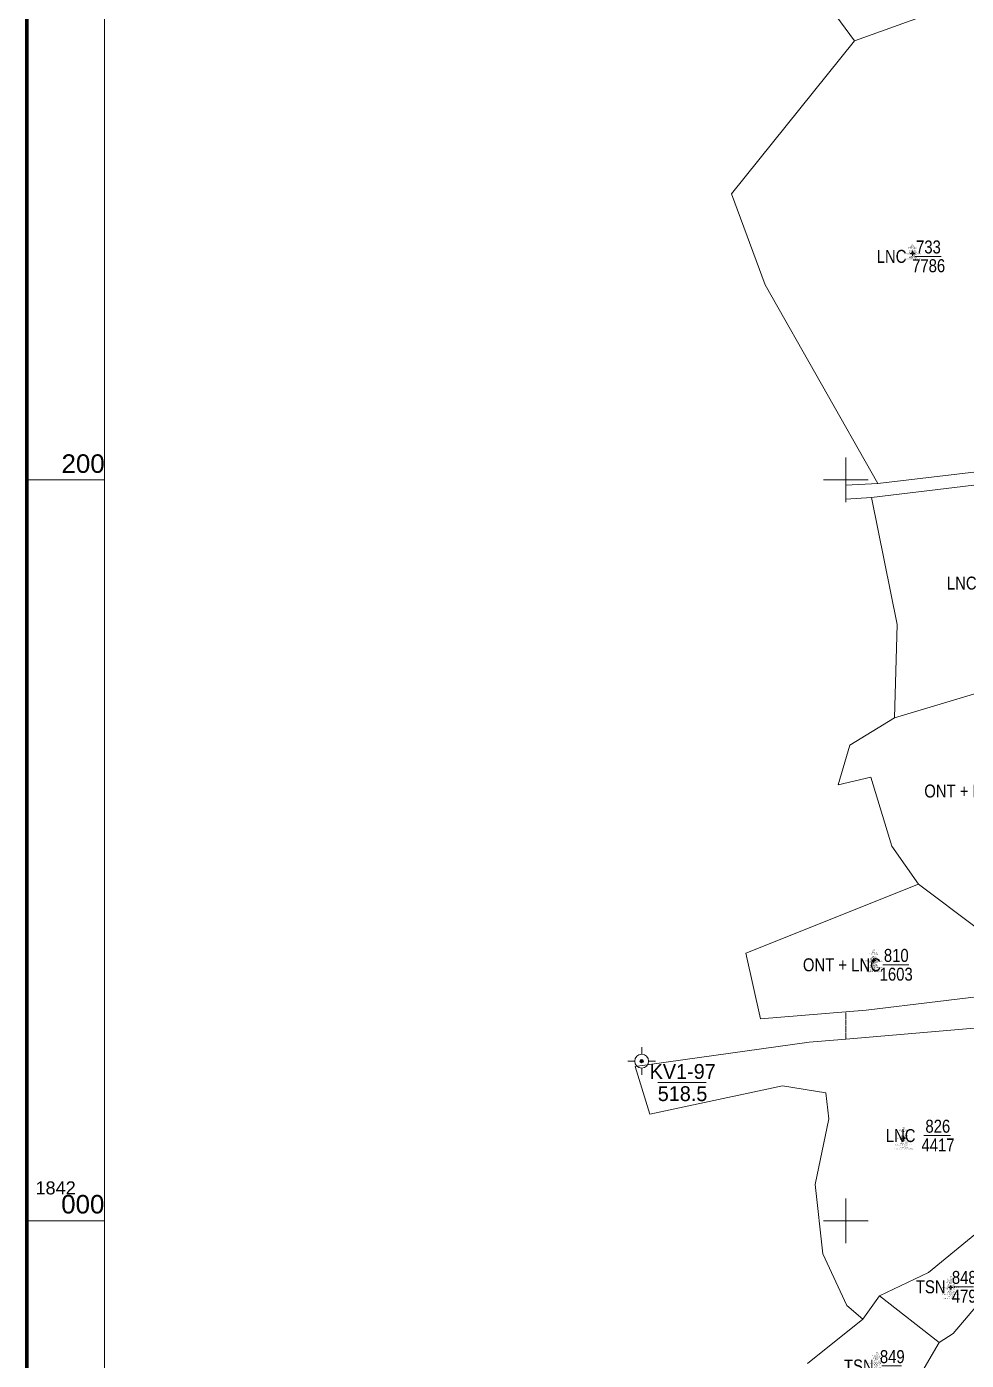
# Model space of a CAD drawing. Header units: metres. Extents: x 545779 to 547235, y 1841259 to 1843294.
# Drawn here: x 545779 to 546032.5, y 1841962.4 to 1842322.3 of the extents above; entities that cross this region are included whole.
import ezdxf
from ezdxf.enums import TextEntityAlignment as Align

# ---------------------------------------------------------------- set-up
doc = ezdxf.new("R2010")
doc.units = ezdxf.units.M
doc.header["$MEASUREMENT"] = 0
doc.linetypes.add('DGN Style 1', pattern=[0.09648, 0, -0.09648])
for name, color, linetype, lineweight in [('Level 10', 7, 'Continuous', 0), ('Level 11', 7, 'Continuous', 0), ('Level 13', 7, 'Continuous', 0), ('Level 15', 7, 'Continuous', 0), ('Level 23', 7, 'Continuous', 0), ('Level 24', 7, 'Continuous', 0), ('Level 31', 7, 'Continuous', 0), ('Level 56', 7, 'Continuous', 0), ('Level 60', 7, 'Continuous', 0), ('Level 61', 7, 'Continuous', 0), ('Level 8', 7, 'Continuous', 0)]:
    doc.layers.add(name, color=color, linetype=linetype, lineweight=lineweight)
doc.styles.add('Style-univcd', font='univcd.shx')
doc.styles.add('Style-VHarial', font='VHarial.shx')
doc.styles.add('Style-vnarialNarrowI', font='vnarialNarrowI.shx')
doc.styles.add('Style-Vntimei', font='Vntimei.shx')

# ---------------------------------------------------------------- blocks, each defined once
blk = doc.blocks.new('DKCDV')
at = {"layer": 'Level 8', "linetype": 'Continuous', "lineweight": 0}
h = blk.add_hatch(color=7, dxfattribs=at)
edge = h.paths.add_edge_path()
edge.add_arc((-0.0025, 0), 1.500009, 0, 360)
at = {"layer": 'Level 8', "color": 1, "linetype": 'Continuous', "lineweight": 0}
for p, q in [((0, 12.500078), (0, 6.266706)), ((-6.233372, 0), (-12.500078, 0)), ((12.500078, 0), (6.266706, 0)), ((0, -6.266706), (0, -12.500078))]:
    blk.add_line(p, q, dxfattribs=at)
for radius in [6.250039, 1.500009]:
    blk.add_circle((-0.0025, 0), radius, dxfattribs=at)
blk = doc.blocks.new('N_THUA_972')
at = {"layer": 'Level 13', "color": 230, "linetype": 'Continuous', "lineweight": 13, "flags": 128}
blk.add_lwpolyline([(-2.61, 0), (4.52, 0)], dxfattribs=at)
at = {"layer": 'Level 13', "color": 230, "linetype": 'Continuous', "lineweight": 0, "style": 'Style-vnarialNarrowI'}
blk.add_text('733', height=3.49998, dxfattribs=at).set_placement((1.059485, 0.78), align=Align.CENTER)
blk.add_text('LNC ', height=3.49998, dxfattribs=at).set_placement((-3.771418, -0.00001), align=Align.MIDDLE_RIGHT)
blk.add_text('7786', height=3.49998, dxfattribs=at).set_placement((1.113631, -0.78002), align=Align.TOP_CENTER)
blk = doc.blocks.new('N_THUA_1004')
at = {"layer": 'Level 13', "color": 230, "linetype": 'Continuous', "lineweight": 13, "flags": 128}
blk.add_lwpolyline([(-2.61, 0), (4.52, 0)], dxfattribs=at)
at = {"layer": 'Level 13', "color": 230, "linetype": 'Continuous', "lineweight": 0, "style": 'Style-vnarialNarrowI'}
blk.add_text('763', height=3.49998, dxfattribs=at).set_placement((1.059485, 0.78), align=Align.CENTER)
blk.add_text('LNC ', height=3.49998, dxfattribs=at).set_placement((-3.771418, -0.00001), align=Align.MIDDLE_RIGHT)
blk.add_text('2766', height=3.49998, dxfattribs=at).set_placement((1.113631, -0.78002), align=Align.TOP_CENTER)
blk = doc.blocks.new('N_THUA_1065')
at = {"layer": 'Level 13', "color": 230, "linetype": 'Continuous', "lineweight": 13, "flags": 128}
blk.add_lwpolyline([(-2.61, 0), (4.52, 0)], dxfattribs=at)
at = {"layer": 'Level 13', "color": 230, "linetype": 'Continuous', "lineweight": 0, "style": 'Style-vnarialNarrowI'}
blk.add_text('826', height=3.49998, dxfattribs=at).set_placement((1.128779, 0.78), align=Align.CENTER)
blk.add_text('LNC ', height=3.49998, dxfattribs=at).set_placement((-3.771418, -0.00001), align=Align.MIDDLE_RIGHT)
blk.add_text('4417', height=3.49998, dxfattribs=at).set_placement((1.184126, -0.78002), align=Align.TOP_CENTER)
blk = doc.blocks.new('N_THUA_1097')
at = {"layer": 'Level 13', "color": 230, "linetype": 'Continuous', "lineweight": 13, "flags": 128}
blk.add_lwpolyline([(-2.84, 0), (2.48, 0)], dxfattribs=at)
at = {"layer": 'Level 13', "color": 230, "linetype": 'Continuous', "lineweight": 0, "style": 'Style-vnarialNarrowI'}
blk.add_text('848', height=3.49998, dxfattribs=at).set_placement((-0.011769, 0.78), align=Align.CENTER)
blk.add_text('TSN ', height=3.49998, dxfattribs=at).set_placement((-3.939324, -0.00001), align=Align.MIDDLE_RIGHT)
blk.add_text('479', height=3.49998, dxfattribs=at).set_placement((-0.03671, -0.78002), align=Align.TOP_CENTER)
blk = doc.blocks.new('N_THUA_1098')
at = {"layer": 'Level 13', "color": 230, "linetype": 'Continuous', "lineweight": 13, "flags": 128}
blk.add_lwpolyline([(-2.84, 0), (2.48, 0)], dxfattribs=at)
at = {"layer": 'Level 13', "color": 230, "linetype": 'Continuous', "lineweight": 0, "style": 'Style-vnarialNarrowI'}
blk.add_text('849', height=3.49998, dxfattribs=at).set_placement((-0.03671, 0.78), align=Align.CENTER)
blk.add_text('TSN ', height=3.49998, dxfattribs=at).set_placement((-3.939324, -0.00001), align=Align.MIDDLE_RIGHT)
blk.add_text('663', height=3.49998, dxfattribs=at).set_placement((-0.070515, -0.78002), align=Align.TOP_CENTER)
blk = doc.blocks.new('CENTRD')
at = {"layer": 'Level 11', "linetype": 'Continuous', "lineweight": 0}
h = blk.add_hatch(color=3, dxfattribs=at)
edge = h.paths.add_edge_path()
edge.add_arc((-0.0025, 0), 1.500056, 0, 360)
at = {"layer": 'Level 11', "color": 3, "linetype": 'Continuous', "lineweight": 0}
for p, q in [((-6.200231, 0), (-12.600469, 0)), ((0, 6.200231), (-6.200231, 0)), ((-6.200231, 0), (0, -6.200231)), ((0, 12.600469), (0, 6.200231)), ((6.200231, 0), (0, 6.200231)), ((0, -6.200231), (6.200231, 0)), ((12.400462, 0), (6.200231, 0)), ((0, -6.200231), (0, -12.600469))]:
    blk.add_line(p, q, dxfattribs=at)

msp = doc.modelspace()

# ---------------------------------------------------------------- linework, layer by layer
at = {"layer": 'Level 10', "color": 7, "linetype": 'Continuous', "lineweight": 0, "flags": 128}
for points in [[(546002.32, 1842318.48), (545970.38, 1842361.94)], [(546036.42, 1842330.75), (546002.32, 1842318.48)], [(545978.23, 1842252.58), (545969.17, 1842277.15), (546002.32, 1842318.48)], [(546008.65, 1842199), (545978.23, 1842252.58)], [(546008.65, 1842199), (546061.19, 1842205.2)], [(546000, 1842198.59), (546008.65, 1842199)], [(546006.9, 1842195.22), (546062.12, 1842201.88)], [(546000, 1842194.73), (546006.9, 1842195.22)], [(546006.9, 1842195.22), (546013.89, 1842160.94)], [(546013.89, 1842160.94), (546013.1, 1842135.74)], [(546013.1, 1842135.74), (546059.98, 1842149.83)], [(546013.1, 1842135.74), (546001.09, 1842128.34), (545997.96, 1842117.66)], [(545997.96, 1842117.66), (546006.74, 1842119.77), (546012.43, 1842101.15), (546019.63, 1842090.88)], [(545977.01, 1842054.51), (545973.04, 1842072.21), (546019.63, 1842090.88)], [(546035.13, 1842079.19), (546019.63, 1842090.88)], [(546035.13, 1842079.19), (546038.89, 1842066.75), (546044.12, 1842061.53), (546005.52, 1842056.85), (546000, 1842056.39)], [(546000, 1842056.39), (545977.01, 1842054.51)], [(546000, 1842049.07), (546050.39, 1842053.4)], [(545943.19, 1842041.67), (545990.07, 1842048.22), (546000, 1842049.07)], [(545943.19, 1842041.67), (545947.08, 1842028.78)], [(545982.91, 1842036.44), (545947.08, 1842028.78)], [(545994.58, 1842034.6), (545982.91, 1842036.44)], [(545995.44, 1842027.52), (545994.58, 1842034.6)], [(545991.75, 1842009.85), (545995.44, 1842027.52)], [(545993.82, 1841991.15), (545991.75, 1842009.85)], [(546000.26, 1841977.19), (545993.82, 1841991.15)], [(546004.62, 1841973.52), (546000.26, 1841977.19)]]:
    msp.add_lwpolyline(points, dxfattribs=at)
at = {"layer": 'Level 13', "color": 230, "linetype": 'Continuous', "lineweight": 13, "flags": 128}
msp.add_lwpolyline([(546009.94, 1842069.11), (546017.02, 1842069.11)], dxfattribs=at)
at = {"layer": 'Level 23', "color": 12, "linetype": 'Continuous', "lineweight": 0, "flags": 128}
for points in [[(546008.65, 1842199), (546061.19, 1842205.2)], [(546000, 1842198.59), (546008.65, 1842199)], [(546006.9, 1842195.22), (546062.12, 1842201.88)], [(546000, 1842194.73), (546006.9, 1842195.22)], [(546035.13, 1842079.19), (546038.89, 1842066.75), (546044.12, 1842061.53), (546005.52, 1842056.85), (546000, 1842056.39)], [(546000, 1842049.07), (546050.39, 1842053.4)]]:
    msp.add_lwpolyline(points, dxfattribs=at)
at = {"layer": 'Level 24', "color": 2, "linetype": 'DGN Style 1', "lineweight": 0, "flags": 128}
for points in [[(546000, 1842198.59), (546000, 1842194.73)], [(546000, 1842056.39), (546000, 1842049.07)]]:
    msp.add_lwpolyline(points, dxfattribs=at)
at = {"layer": 'Level 31', "color": 4, "linetype": 'Continuous', "lineweight": 0, "flags": 128}
for points in [[(546009.05, 1841979.75), (546022.31, 1841986.06), (546037.32, 1841998.38)], [(546025.22, 1841967.16), (546028.92, 1841969.64), (546042.66, 1841985.7), (546042.16, 1841991.5)], [(546009.05, 1841979.75), (546004.62, 1841973.52)], [(546025.22, 1841967.16), (546009.05, 1841979.75)], [(546004.62, 1841973.52), (545989.64, 1841961.55)], [(546011.44, 1841943.62), (546025.22, 1841967.16)]]:
    msp.add_lwpolyline(points, dxfattribs=at)
at = {"layer": 'Level 60', "color": 7, "linetype": 'Continuous', "lineweight": 0, "flags": 128}
msp.add_lwpolyline([(545800, 1843200), (547200, 1843200), (547200, 1841800), (545800, 1841800), (545800, 1843200)], close=True, dxfattribs=at)
for points in [[(546000, 1842194), (546000, 1842206)], [(545800, 1842200), (545779, 1842200)], [(545994, 1842200), (546006, 1842200)], [(546000, 1841994), (546000, 1842006)], [(545800, 1842000), (545779, 1842000)], [(545994, 1842000), (546006, 1842000)]]:
    msp.add_lwpolyline(points, dxfattribs=at)
at = {"layer": 'Level 61', "color": 7, "linetype": 'Continuous', "lineweight": 140, "flags": 128}
msp.add_lwpolyline([(545779, 1843221), (547221, 1843221), (547221, 1841779), (545779, 1841779), (545779, 1843221)], close=True, dxfattribs=at)
at = {"layer": 'Level 8', "color": 5, "linetype": 'Continuous', "lineweight": 13}
msp.add_line((545949.31, 1842037.33), (545962.29, 1842037.33), dxfattribs=at)

# ---------------------------------------------------------------- block references
at = {"layer": 'Level 11', "color": 3, "linetype": 'Continuous', "lineweight": 0, "xscale": 0.049998, "yscale": 0.049998, "zscale": 0.049998}
for p in [(546018.03, 1842261.09), (546007.53, 1842070.24), (546015.63, 1842022.32), (546028.32, 1841982.03)]:
    msp.add_blockref('CENTRD', p, dxfattribs=at)
at = {"layer": 'Level 13', "color": 230, "linetype": 'Continuous', "lineweight": 0}
for name, p in [('N_THUA_972', (546021.23, 1842260.3)), ('N_THUA_1004', (546040.17, 1842172.13)), ('N_THUA_1065', (546023.69, 1842023.02)), ('N_THUA_1097', (546031.97, 1841982.21)), ('N_THUA_1098', (546012.57, 1841960.84))]:
    msp.add_blockref(name, p, dxfattribs=at)
at = {"layer": 'Level 8', "color": 1, "linetype": 'Continuous', "lineweight": 0, "xscale": 0.299998, "yscale": 0.299998, "zscale": 0.299998}
msp.add_blockref('DKCDV', (545944.92, 1842043.12), dxfattribs=at)

# ---------------------------------------------------------------- texts
at = {"layer": 'Level 13', "color": 230, "linetype": 'Continuous', "lineweight": 0, "style": 'Style-vnarialNarrowI'}
for p in [(546042.22, 1842116.01), (546009.47, 1842069.11)]:
    msp.add_text('ONT + LNC', height=3.5, dxfattribs=at).set_placement(p, align=Align.MIDDLE_RIGHT)
msp.add_text('810', height=3.5, dxfattribs=at).set_placement((546013.61, 1842069.89), align=Align.CENTER)
msp.add_text('1603', height=3.5, dxfattribs=at).set_placement((546013.59, 1842068.33), align=Align.TOP_CENTER)
at = {"layer": 'Level 15', "color": 3, "linetype": 'Continuous', "lineweight": 0, "char_height": 0.3, "attachment_point": 5, "style": 'Style-Vntimei'}
for s, insert, line_spacing_factor in [('733\\PLNC\\PHå R¬i\\PTh«n Ruéng\\P \\P1984\\P197156371\\P09/08/2001\\PC«ng an t∅nh Qu¶ng TrÞ\\PHå ThÞ Hinh\\P1984\\P197156389\\P09/08/2001\\PC«ng an t∅nh Qu¶ng TrÞ\\P \\P \\P \\P', (546018.03, 1842261.04), 0.585), ('810\\PONT\\PHå Bu©n\\PTh«n Ruéng\\P \\P1962\\P197121819\\P21/09/1999\\PC«ng an t∅nh Qu¶ng TrÞ\\PHå ThÞ May\\P1963\\P197121820\\P21/09/1999\\PC«ng an t∅nh Qu¶ng TrÞ\\P50/6\\P12/02/1998\\PC«ng an x· H\xadíng T©n\\P', (546007.53, 1842070.19), 0.72), ('826\\PLNC\\PHå V¨n T\xadm\\PTh«n Ruéng\\P \\P1977\\P197121891\\P21/09/1999\\PC«ng an t∅nh Qu¶ng TrÞ\\PHå ThÞ CÊp\\P1978\\P197121841\\P21/09/1999\\PC«ng an t∅nh Qu¶ng TrÞ\\P14/6\\P02/12/1998\\PC«ng an huyÖn H\xadíng Ho¸\\P', (546015.63, 1842022.27), 0.72), ('848\\PTSN\\PHå V¨n Phªng\\PTh«n Ruéng\\P§ång Ruéng\\P1981\\P197121840\\P21/09/1999\\PC«ng an t∅nh Qu¶ng TrÞ\\PHå ThÞ ChÞu\\P1983\\P197236228\\P24/02/2006\\PC«ng an t∅nh Qu¶ng TrÞ\\P17/6\\P12/01/1998\\PC«ng an x· H\xadíng T©n\\P', (546028.32, 1841981.98), 0.72), ('849\\PTSN\\PHå V¨n L¹c\\PTh«n Ruéng\\P§ång Ruéng\\P1978\\P197121873\\P21/09/1999\\PC«ng an t∅nh Qu¶ng TrÞ\\PHå ThÞ HÒ\\P1981\\P197121851\\P21/09/1999\\PC«ng an t∅nh Qu¶ng TrÞ\\P22/6\\P02/12/1998\\PC«ng an x· H\xadíng T©n\\P', (546008.35, 1841961.48), 0.72)]:
    msp.add_mtext(s, dxfattribs=dict(at, insert=insert, line_spacing_factor=line_spacing_factor))
at = {"layer": 'Level 56', "color": 7, "linetype": 'Continuous', "lineweight": 0, "style": 'Style-VHarial'}
for s, height, p in [('200', 5, (545788.4, 1842201.87)), ('1842', 3.5, (545781.37, 1842007.15)), ('000', 5, (545788.31, 1842002))]:
    msp.add_text(s, height=height, dxfattribs=at).set_placement(p)
at = {"layer": 'Level 8', "color": 230, "linetype": 'Continuous', "lineweight": 0, "style": 'Style-univcd'}
msp.add_text('KV1-97', height=4, dxfattribs=at).set_placement((545955.99, 1842038.33), align=Align.CENTER)
at = {"layer": 'Level 8', "color": 5, "linetype": 'Continuous', "lineweight": 0, "style": 'Style-univcd'}
msp.add_text('518.5', height=4, dxfattribs=at).set_placement((545955.95, 1842036.33), align=Align.TOP_CENTER)

doc.saveas('drawing.dxf')
